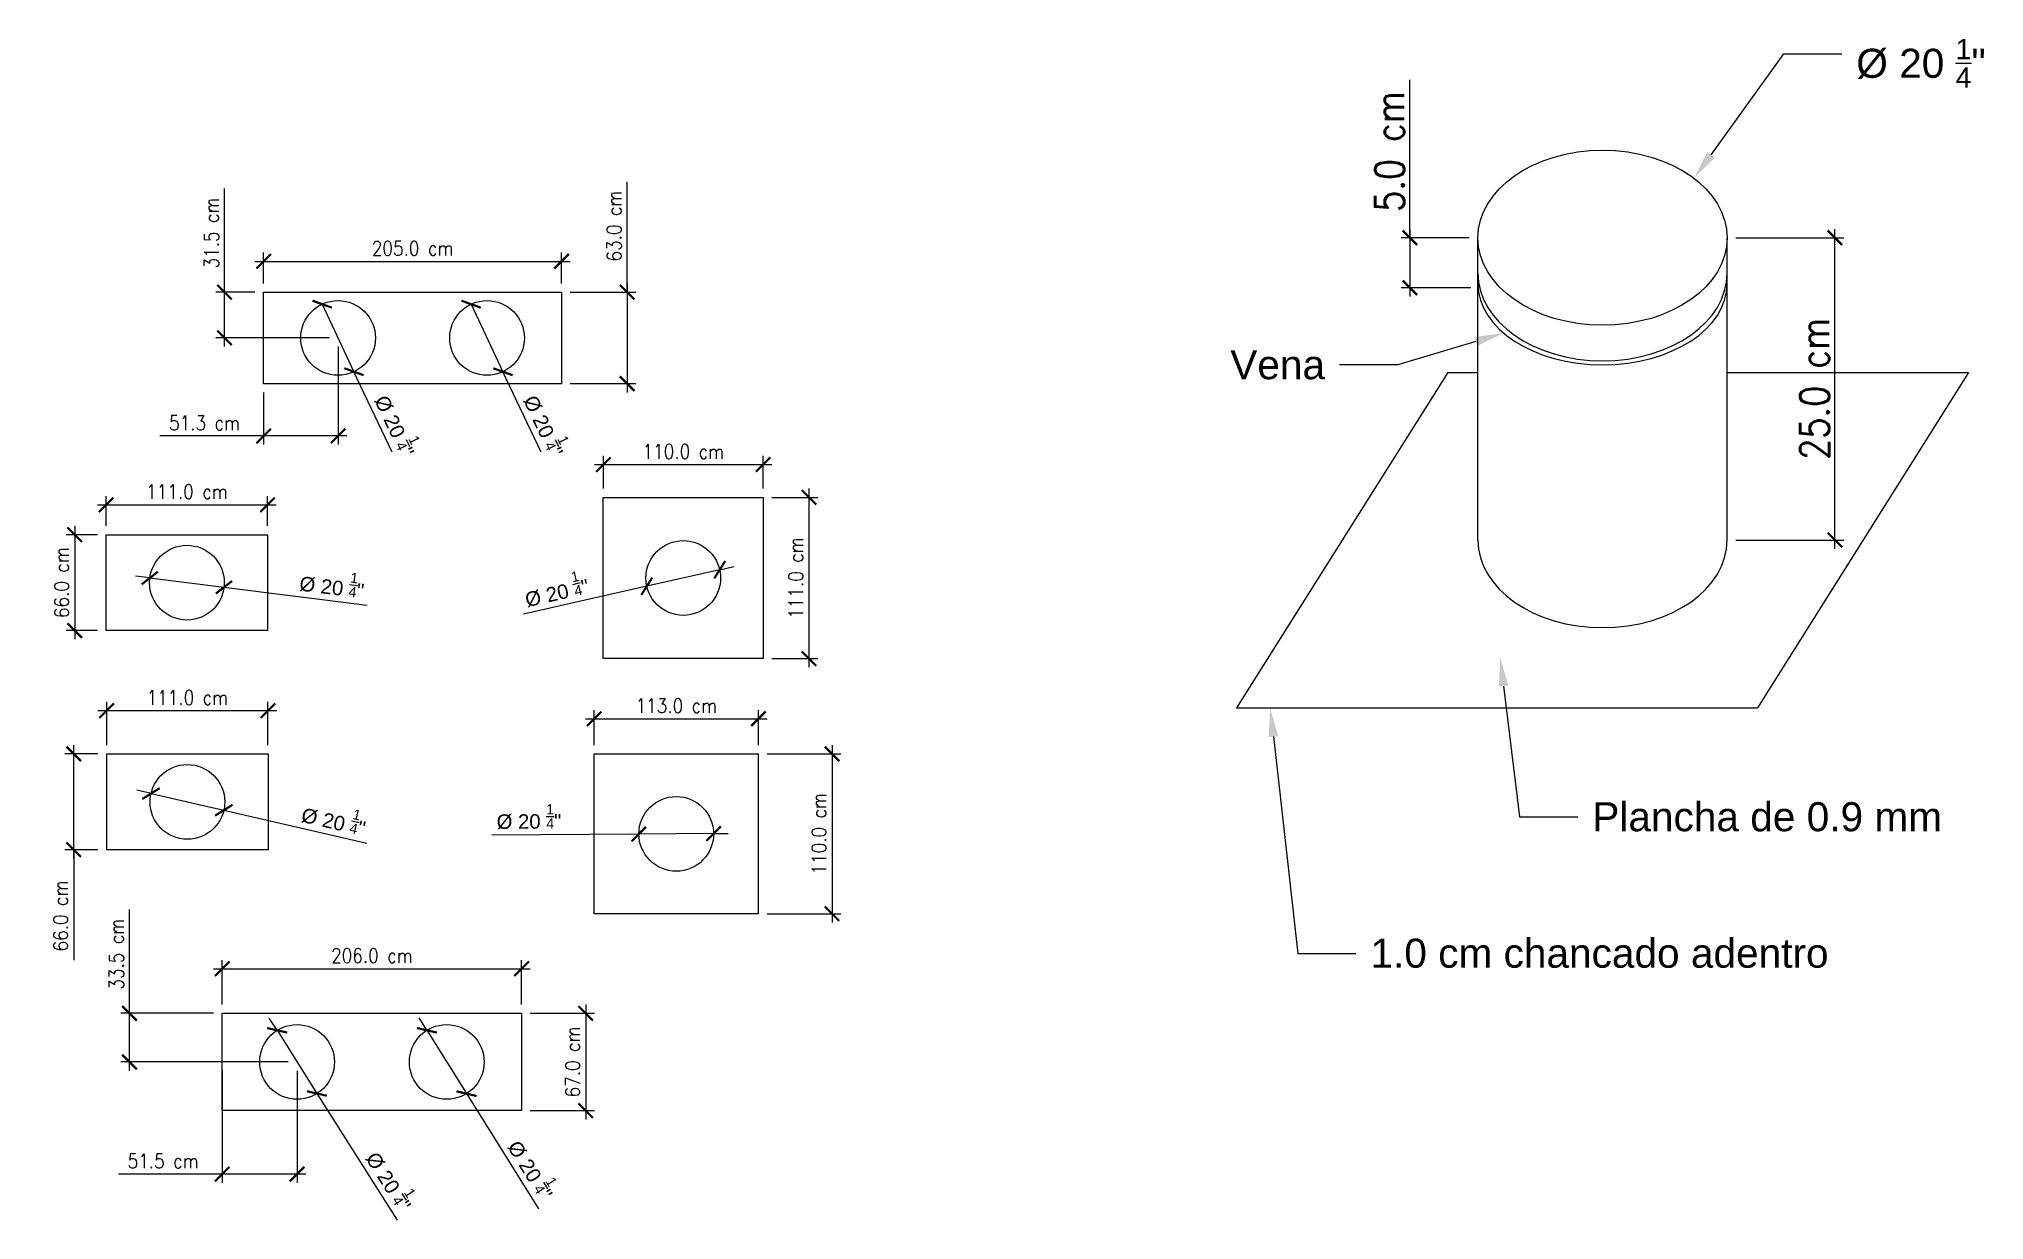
# Model space of a CAD drawing. Header units: millimetres. Extents: x 6813 to 20199, y 1305 to 9437.
import ezdxf
from ezdxf import colors
from ezdxf.entities.mleader import LeaderData, LeaderLine
from ezdxf.math import Vec2, Vec3

# ---------------------------------------------------------------- set-up
doc = ezdxf.new("R2010")
doc.units = ezdxf.units.MM
doc.layers.add('COTA', color=7, linetype='Continuous')
doc.layers.add('DIM', color=7, linetype='Continuous')
doc.styles.get("Standard").update_dxf_attribs({"font": 'arial.ttf'})
doc.styles.add('Style 1', font='romans.shx', dxfattribs={"width": 0.85})
doc.dimstyles.new('Copy of ISO-25', dxfattribs={"dimscale": 40, "dimtxt": 2.5, "dimasz": 2.5, "dimexe": 1.5, "dimexo": 1.5, "dimgap": 1, "dimtad": 1, "dimdec": 1, "dimlfac": 0.1, "dimzin": 1, "dimdsep": 46, "dimtxsty": 'Style 1', "dimblk": 'ARCHTICK', "dimcen": 2.5, "dimdle": 1.5, "dimclrd": 256, "dimclre": 256, "dimclrt": 256, "dimadec": 0, "dimazin": 0, "dimtfac": 1, "dimtdec": 1, "dimtmove": 0, "dimatfit": 3, "dimfxl": 1, "dimlwd": -1, "dimlwe": -1, "dimarcsym": 0})

# ---------------------------------------------------------------- blocks, each defined once
blk = doc.blocks.new('_ArchTick')
at = {"color": 0, "linetype": 'ByBlock', "transparency": 16777216, "const_width": 0.15}
blk.add_lwpolyline([(-0.5, -0.5), (0.5, 0.5)], dxfattribs=at)
blk = doc.blocks.new('*D2')
at = {"layer": 'Defpoints', "color": 0}
for p in [(10409, 7906), (8359, 7694), (10409, 7694)]:
    blk.add_point(p, dxfattribs=at)
at = {"layer": 'DIM'}
for p, q in [((8299, 7906), (10469, 7906)), ((8359, 7754), (8359, 7966)), ((10409, 7754), (10409, 7966))]:
    blk.add_line(p, q, dxfattribs=at)
at = {"layer": 'DIM', "xscale": 100, "yscale": 100, "zscale": 100, "rotation": 180}
blk.add_blockref('_ArchTick', (8359, 7906), dxfattribs=at)
at = {"layer": 'DIM', "xscale": 100, "yscale": 100, "zscale": 100}
blk.add_blockref('_ArchTick', (10409, 7906), dxfattribs=at)
at = {"layer": 'DIM', "insert": (9384, 7996), "char_height": 100, "attachment_point": 5, "style": 'Style 1'}
blk.add_mtext('205.0 cm', dxfattribs=at)
blk = doc.blocks.new('*D3')
at = {"layer": 'Defpoints', "color": 0}
for p in [(10409, 7694), (10409, 7064), (10861, 7064)]:
    blk.add_point(p, dxfattribs=at)
at = {"layer": 'DIM'}
for p, q in [((10861, 7694), (10861, 8454)), ((10469, 7694), (10921, 7694)), ((10861, 7754), (10861, 7004)), ((10469, 7064), (10921, 7064))]:
    blk.add_line(p, q, dxfattribs=at)
at = {"layer": 'DIM', "xscale": 100, "yscale": 100, "zscale": 100}
for p, rotation in [((10861, 7694), 90), ((10861, 7064), 270)]:
    blk.add_blockref('_ArchTick', p, dxfattribs=dict(at, rotation=rotation))
at = {"layer": 'DIM', "insert": (10771, 8149), "char_height": 100, "attachment_point": 5, "rotation": 90, "style": 'Style 1'}
blk.add_mtext('63.0 cm', dxfattribs=at)
blk = doc.blocks.new('*D4')
at = {"layer": 'Defpoints', "color": 0}
for p in [(8386, 6230), (7276, 6024), (8386, 6024)]:
    blk.add_point(p, dxfattribs=at)
at = {"layer": 'DIM'}
for p, q in [((7216, 6230), (8446, 6230)), ((7276, 6084), (7276, 6290)), ((8386, 6084), (8386, 6290))]:
    blk.add_line(p, q, dxfattribs=at)
at = {"layer": 'DIM', "xscale": 100, "yscale": 100, "zscale": 100, "rotation": 180}
blk.add_blockref('_ArchTick', (7276, 6230), dxfattribs=at)
at = {"layer": 'DIM', "xscale": 100, "yscale": 100, "zscale": 100}
blk.add_blockref('_ArchTick', (8386, 6230), dxfattribs=at)
at = {"layer": 'DIM', "insert": (7831, 6320), "char_height": 100, "attachment_point": 5, "style": 'Style 1'}
blk.add_mtext('111.0 cm', dxfattribs=at)
blk = doc.blocks.new('*D5')
at = {"layer": 'Defpoints', "color": 0}
for p in [(7276, 6024), (7059, 5364), (7276, 5364)]:
    blk.add_point(p, dxfattribs=at)
at = {"layer": 'DIM'}
for p, q in [((7059, 6084), (7059, 5304)), ((7216, 6024), (6999, 6024)), ((7216, 5364), (6999, 5364))]:
    blk.add_line(p, q, dxfattribs=at)
at = {"layer": 'DIM', "xscale": 100, "yscale": 100, "zscale": 100}
for p, rotation in [((7059, 6024), 90), ((7059, 5364), 270)]:
    blk.add_blockref('_ArchTick', p, dxfattribs=dict(at, rotation=rotation))
at = {"layer": 'DIM', "insert": (6969, 5694), "char_height": 100, "attachment_point": 5, "rotation": 90, "style": 'Style 1'}
blk.add_mtext('66.0 cm', dxfattribs=at)
blk = doc.blocks.new('*D6')
at = {"layer": 'Defpoints', "color": 0}
for p in [(11797, 6507), (10697, 6281), (11797, 6281)]:
    blk.add_point(p, dxfattribs=at)
at = {"layer": 'DIM'}
for p, q in [((10697, 6341), (10697, 6567)), ((11797, 6341), (11797, 6567)), ((10637, 6507), (11857, 6507))]:
    blk.add_line(p, q, dxfattribs=at)
at = {"layer": 'DIM', "xscale": 100, "yscale": 100, "zscale": 100, "rotation": 180}
blk.add_blockref('_ArchTick', (10697, 6507), dxfattribs=at)
at = {"layer": 'DIM', "xscale": 100, "yscale": 100, "zscale": 100}
blk.add_blockref('_ArchTick', (11797, 6507), dxfattribs=at)
at = {"layer": 'DIM', "insert": (11247, 6597), "char_height": 100, "attachment_point": 5, "style": 'Style 1'}
blk.add_mtext('110.0 cm', dxfattribs=at)
blk = doc.blocks.new('*D7')
at = {"layer": 'Defpoints', "color": 0}
for p in [(11797, 6281), (11797, 5171), (12112, 5171)]:
    blk.add_point(p, dxfattribs=at)
at = {"layer": 'DIM'}
for p, q in [((12112, 6341), (12112, 5111)), ((11857, 6281), (12172, 6281)), ((11857, 5171), (12172, 5171))]:
    blk.add_line(p, q, dxfattribs=at)
at = {"layer": 'DIM', "xscale": 100, "yscale": 100, "zscale": 100}
for p, rotation in [((12112, 6281), 90), ((12112, 5171), 270)]:
    blk.add_blockref('_ArchTick', p, dxfattribs=dict(at, rotation=rotation))
at = {"layer": 'DIM', "insert": (12022, 5726), "char_height": 100, "attachment_point": 5, "rotation": 90, "style": 'Style 1'}
blk.add_mtext('111.0 cm', dxfattribs=at)
blk = doc.blocks.new('*D8')
at = {"layer": 'Defpoints', "color": 0}
for p in [(8389, 4813), (7279, 4515), (8389, 4515)]:
    blk.add_point(p, dxfattribs=at)
at = {"layer": 'DIM'}
for p, q in [((7279, 4575), (7279, 4873)), ((8389, 4575), (8389, 4873)), ((7219, 4813), (8449, 4813))]:
    blk.add_line(p, q, dxfattribs=at)
at = {"layer": 'DIM', "xscale": 100, "yscale": 100, "zscale": 100, "rotation": 180}
blk.add_blockref('_ArchTick', (7279, 4813), dxfattribs=at)
at = {"layer": 'DIM', "xscale": 100, "yscale": 100, "zscale": 100}
blk.add_blockref('_ArchTick', (8389, 4813), dxfattribs=at)
at = {"layer": 'DIM', "insert": (7834, 4903), "char_height": 100, "attachment_point": 5, "style": 'Style 1'}
blk.add_mtext('111.0 cm', dxfattribs=at)
blk = doc.blocks.new('*D9')
at = {"layer": 'Defpoints', "color": 0}
for p in [(7052, 4515), (7279, 4515), (7279, 3855)]:
    blk.add_point(p, dxfattribs=at)
at = {"layer": 'DIM'}
for p, q in [((7052, 3795), (7052, 4575)), ((7219, 4515), (6992, 4515)), ((7219, 3855), (6992, 3855)), ((7052, 3855), (7052, 3094))]:
    blk.add_line(p, q, dxfattribs=at)
at = {"layer": 'DIM', "xscale": 100, "yscale": 100, "zscale": 100}
for p, rotation in [((7052, 4515), 90), ((7052, 3855), 270)]:
    blk.add_blockref('_ArchTick', p, dxfattribs=dict(at, rotation=rotation))
at = {"layer": 'DIM', "insert": (6962, 3399), "char_height": 100, "attachment_point": 5, "rotation": 90, "style": 'Style 1'}
blk.add_mtext('66.0 cm', dxfattribs=at)
blk = doc.blocks.new('*D10')
at = {"layer": 'Defpoints', "color": 0}
for p in [(11764, 4757), (10634, 4515), (11764, 4515)]:
    blk.add_point(p, dxfattribs=at)
at = {"layer": 'DIM'}
for p, q in [((10574, 4757), (11824, 4757)), ((10634, 4575), (10634, 4817)), ((11764, 4575), (11764, 4817))]:
    blk.add_line(p, q, dxfattribs=at)
at = {"layer": 'DIM', "xscale": 100, "yscale": 100, "zscale": 100, "rotation": 180}
blk.add_blockref('_ArchTick', (10634, 4757), dxfattribs=at)
at = {"layer": 'DIM', "xscale": 100, "yscale": 100, "zscale": 100}
blk.add_blockref('_ArchTick', (11764, 4757), dxfattribs=at)
at = {"layer": 'DIM', "insert": (11199, 4847), "char_height": 100, "attachment_point": 5, "style": 'Style 1'}
blk.add_mtext('113.0 cm', dxfattribs=at)
blk = doc.blocks.new('*D11')
at = {"layer": 'Defpoints', "color": 0}
for p in [(11764, 4515), (11764, 3415), (12271, 3415)]:
    blk.add_point(p, dxfattribs=at)
at = {"layer": 'DIM'}
for p, q in [((12271, 4575), (12271, 3355)), ((11824, 4515), (12331, 4515)), ((11824, 3415), (12331, 3415))]:
    blk.add_line(p, q, dxfattribs=at)
at = {"layer": 'DIM', "xscale": 100, "yscale": 100, "zscale": 100}
for p, rotation in [((12271, 4515), 90), ((12271, 3415), 270)]:
    blk.add_blockref('_ArchTick', p, dxfattribs=dict(at, rotation=rotation))
at = {"layer": 'DIM', "insert": (12181, 3965), "char_height": 100, "attachment_point": 5, "rotation": 90, "style": 'Style 1'}
blk.add_mtext('110.0 cm', dxfattribs=at)
blk = doc.blocks.new('*D12')
at = {"layer": 'Defpoints', "color": 0}
for p in [(10134, 3036), (8074, 2729), (10134, 2729)]:
    blk.add_point(p, dxfattribs=at)
at = {"layer": 'DIM'}
for p, q in [((8074, 2789), (8074, 3096)), ((10134, 2789), (10134, 3096)), ((8014, 3036), (10194, 3036))]:
    blk.add_line(p, q, dxfattribs=at)
at = {"layer": 'DIM', "xscale": 100, "yscale": 100, "zscale": 100, "rotation": 180}
blk.add_blockref('_ArchTick', (8074, 3036), dxfattribs=at)
at = {"layer": 'DIM', "xscale": 100, "yscale": 100, "zscale": 100}
blk.add_blockref('_ArchTick', (10134, 3036), dxfattribs=at)
at = {"layer": 'DIM', "insert": (9104, 3126), "char_height": 100, "attachment_point": 5, "style": 'Style 1'}
blk.add_mtext('206.0 cm', dxfattribs=at)
blk = doc.blocks.new('*D13')
at = {"layer": 'Defpoints', "color": 0}
for p in [(10134, 2729), (10134, 2059), (10576, 2059)]:
    blk.add_point(p, dxfattribs=at)
at = {"layer": 'DIM'}
for p, q in [((10194, 2729), (10636, 2729)), ((10576, 2789), (10576, 1999)), ((10194, 2059), (10636, 2059))]:
    blk.add_line(p, q, dxfattribs=at)
at = {"layer": 'DIM', "xscale": 100, "yscale": 100, "zscale": 100}
for p, rotation in [((10576, 2729), 90), ((10576, 2059), 270)]:
    blk.add_blockref('_ArchTick', p, dxfattribs=dict(at, rotation=rotation))
at = {"layer": 'DIM', "insert": (10486, 2394), "char_height": 100, "attachment_point": 5, "rotation": 90, "style": 'Style 1'}
blk.add_mtext('67.0 cm', dxfattribs=at)
blk = doc.blocks.new('*D14')
at = {"layer": 'Defpoints', "color": 0}
for p in [(9787, 7611), (10006, 7146)]:
    blk.add_point(p, dxfattribs=at)
at = {"layer": 'DIM'}
for p in [(9787, 7611), (10268, 6592)]:
    blk.add_line(p, (10006, 7146), dxfattribs=at)
at = {"layer": 'DIM', "xscale": 100, "yscale": 100, "zscale": 100}
for p, rotation in [((9787, 7611), 295.2706211613447), ((10006, 7146), 115.2706211613447)]:
    blk.add_blockref('_ArchTick', p, dxfattribs=dict(at, rotation=rotation))
at = {"layer": 'DIM', "insert": (10313, 6786), "char_height": 100, "attachment_point": 5, "rotation": 295.2706, "style": 'Style 1'}
blk.add_mtext('{\\W1;\\fArial|b0|i0|c0|p34;Ø 20 {\\H0.7x;\\S1/4;}"}', dxfattribs=at)
blk = doc.blocks.new('*D15')
at = {"layer": 'Defpoints', "color": 0}
for p in [(11498, 5783), (10996, 5669)]:
    blk.add_point(p, dxfattribs=at)
at = {"layer": 'DIM'}
for p, q in [((11498, 5783), (10996, 5669)), ((11498, 5783), (11595, 5805)), ((10996, 5669), (10148, 5477))]:
    blk.add_line(p, q, dxfattribs=at)
at = {"layer": 'DIM', "xscale": 100, "yscale": 100, "zscale": 100}
for p, rotation in [((11498, 5783), 192.7726093002657), ((10996, 5669), 12.7726093002657)]:
    blk.add_blockref('_ArchTick', p, dxfattribs=dict(at, rotation=rotation))
at = {"layer": 'DIM', "insert": (10371, 5654), "char_height": 100, "attachment_point": 5, "rotation": 12.7726, "style": 'Style 1'}
blk.add_mtext('{\\W1;\\fArial|b0|i0|c0|p34;Ø 20 {\\H0.7x;\\S1/4;}"}', dxfattribs=at)
blk = doc.blocks.new('*D16')
at = {"layer": 'Defpoints', "color": 0}
for p in [(7576, 5726), (8086, 5662)]:
    blk.add_point(p, dxfattribs=at)
at = {"layer": 'DIM'}
for p, q in [((7576, 5726), (7477, 5738)), ((7576, 5726), (8086, 5662)), ((8086, 5662), (9071, 5539))]:
    blk.add_line(p, q, dxfattribs=at)
at = {"layer": 'DIM', "xscale": 100, "yscale": 100, "zscale": 100}
for p, rotation in [((7576, 5726), 352.8987275729365), ((8086, 5662), 172.8987275729366)]:
    blk.add_blockref('_ArchTick', p, dxfattribs=dict(at, rotation=rotation))
at = {"layer": 'DIM', "insert": (8832, 5694), "char_height": 100, "attachment_point": 5, "rotation": 352.8987, "style": 'Style 1'}
blk.add_mtext('{\\W1;\\fArial|b0|i0|c0|p34;Ø 20 {\\H0.7x;\\S1/4;}"}', dxfattribs=at)
blk = doc.blocks.new('*D17')
at = {"layer": 'Defpoints', "color": 0}
for p in [(7584, 4242), (8085, 4127)]:
    blk.add_point(p, dxfattribs=at)
at = {"layer": 'DIM'}
for p, q in [((7584, 4242), (7486, 4265)), ((7584, 4242), (8085, 4127)), ((8085, 4127), (9069, 3900))]:
    blk.add_line(p, q, dxfattribs=at)
at = {"layer": 'DIM', "xscale": 100, "yscale": 100, "zscale": 100}
for p, rotation in [((7584, 4242), 347.0375707747757), ((8085, 4127), 167.0375707747758)]:
    blk.add_blockref('_ArchTick', p, dxfattribs=dict(at, rotation=rotation))
at = {"layer": 'DIM', "insert": (8847, 4079), "char_height": 100, "attachment_point": 5, "rotation": 347.0376, "style": 'Style 1'}
blk.add_mtext('{\\W1;\\fArial|b0|i0|c0|p34;Ø 20 {\\H0.7x;\\S1/4;}"}', dxfattribs=at)
blk = doc.blocks.new('*D18')
at = {"layer": 'Defpoints', "color": 0}
for p in [(10941, 3963), (11456, 3966)]:
    blk.add_point(p, dxfattribs=at)
at = {"layer": 'DIM'}
for p, q in [((10941, 3963), (9930, 3956)), ((11456, 3966), (10941, 3963)), ((11456, 3966), (11556, 3967))]:
    blk.add_line(p, q, dxfattribs=at)
at = {"layer": 'DIM', "xscale": 100, "yscale": 100, "zscale": 100}
for p, rotation in [((10941, 3963), 0.3748791831700582), ((11456, 3966), 180.37487918317)]:
    blk.add_blockref('_ArchTick', p, dxfattribs=dict(at, rotation=rotation))
at = {"layer": 'DIM', "insert": (10185, 4082), "char_height": 100, "attachment_point": 5, "rotation": 0.3749, "style": 'Style 1'}
blk.add_mtext('{\\W1;\\fArial|b0|i0|c0|p34;Ø 20 {\\H0.7x;\\S1/4;}"}', dxfattribs=at)
blk = doc.blocks.new('*D19')
at = {"layer": 'Defpoints', "color": 0}
for p in [(9483, 2612), (9755, 2176)]:
    blk.add_point(p, dxfattribs=at)
at = {"layer": 'DIM'}
for p, q in [((9483, 2612), (9430, 2697)), ((9483, 2612), (9755, 2176)), ((9755, 2176), (10251, 1383))]:
    blk.add_line(p, q, dxfattribs=at)
at = {"layer": 'DIM', "xscale": 100, "yscale": 100, "zscale": 100}
for p, rotation in [((9483, 2612), 301.9930296803187), ((9755, 2176), 121.9930296803186)]:
    blk.add_blockref('_ArchTick', p, dxfattribs=dict(at, rotation=rotation))
at = {"layer": 'DIM', "insert": (10220, 1666), "char_height": 100, "attachment_point": 5, "rotation": 301.993, "style": 'Style 1'}
blk.add_mtext('{\\W1;\\fArial|b0|i0|c0|p34;Ø 20 {\\H0.7x;\\S1/4;}"}', dxfattribs=at)
blk = doc.blocks.new('*D20')
at = {"layer": 'Defpoints', "color": 0}
for p in [(8452, 2612), (8726, 2177)]:
    blk.add_point(p, dxfattribs=at)
at = {"layer": 'DIM'}
for p, q in [((8452, 2612), (8398, 2696)), ((8452, 2612), (8726, 2177)), ((8726, 2177), (9277, 1305))]:
    blk.add_line(p, q, dxfattribs=at)
at = {"layer": 'DIM', "xscale": 100, "yscale": 100, "zscale": 100}
for p, rotation in [((8452, 2612), 302.2689534352878), ((8726, 2177), 122.2689534352878)]:
    blk.add_blockref('_ArchTick', p, dxfattribs=dict(at, rotation=rotation))
at = {"layer": 'DIM', "insert": (9245, 1588), "char_height": 100, "attachment_point": 5, "rotation": 302.269, "style": 'Style 1'}
blk.add_mtext('{\\W1;\\fArial|b0|i0|c0|p34;Ø 20 {\\H0.7x;\\S1/4;}"}', dxfattribs=at)
blk = doc.blocks.new('*D21')
at = {"layer": 'Defpoints', "color": 0}
for p in [(8762, 7611), (8981, 7146)]:
    blk.add_point(p, dxfattribs=at)
at = {"layer": 'DIM'}
for p in [(8762, 7611), (9243, 6592)]:
    blk.add_line(p, (8981, 7146), dxfattribs=at)
at = {"layer": 'DIM', "xscale": 100, "yscale": 100, "zscale": 100}
for p, rotation in [((8762, 7611), 295.2706211613447), ((8981, 7146), 115.2706211613447)]:
    blk.add_blockref('_ArchTick', p, dxfattribs=dict(at, rotation=rotation))
at = {"layer": 'DIM', "insert": (9288, 6786), "char_height": 100, "attachment_point": 5, "rotation": 295.2706, "style": 'Style 1'}
blk.add_mtext('{\\W1;\\fArial|b0|i0|c0|p34;Ø 20 {\\H0.7x;\\S1/4;}"}', dxfattribs=at)
blk = doc.blocks.new('*D22')
at = {"layer": 'Defpoints', "color": 0}
for p in [(18431, 8068), (19173, 8068), (18431, 5987)]:
    blk.add_point(p, dxfattribs=at)
at = {"layer": 'DIM'}
for p, q in [((18491, 8068), (19233, 8068)), ((19173, 5927), (19173, 8128)), ((18491, 5987), (19233, 5987))]:
    blk.add_line(p, q, dxfattribs=at)
at = {"layer": 'DIM', "xscale": 100, "yscale": 100, "zscale": 100}
for p, rotation in [((19173, 8068), 90), ((19173, 5987), 270)]:
    blk.add_blockref('_ArchTick', p, dxfattribs=dict(at, rotation=rotation))
at = {"layer": 'DIM', "insert": (19033, 7028), "char_height": 100, "attachment_point": 5, "rotation": 90, "style": 'Style 1'}
blk.add_mtext('{\\H2x;25.0 cm}', dxfattribs=at)
blk = doc.blocks.new('*D24')
at = {"layer": 'Defpoints', "color": 0}
for p in [(8074, 2394), (8589, 2394), (8074, 1622)]:
    blk.add_point(p, dxfattribs=at)
at = {"layer": 'DIM'}
for p, q in [((8074, 2334), (8074, 1562)), ((8589, 2334), (8589, 1562)), ((8074, 1622), (7360, 1622)), ((8649, 1622), (8074, 1622))]:
    blk.add_line(p, q, dxfattribs=at)
at = {"layer": 'DIM', "xscale": 100, "yscale": 100, "zscale": 100, "rotation": 180}
blk.add_blockref('_ArchTick', (8074, 1622), dxfattribs=at)
at = {"layer": 'DIM', "xscale": 100, "yscale": 100, "zscale": 100}
blk.add_blockref('_ArchTick', (8589, 1622), dxfattribs=at)
at = {"layer": 'DIM', "insert": (7667, 1712), "char_height": 100, "attachment_point": 5, "style": 'Style 1'}
blk.add_mtext('51.5 cm', dxfattribs=at)
blk = doc.blocks.new('*D25')
at = {"layer": 'Defpoints', "color": 0}
for p in [(7436, 2729), (8074, 2729), (8589, 2394)]:
    blk.add_point(p, dxfattribs=at)
at = {"layer": 'DIM'}
for p, q in [((7436, 2729), (7436, 3443)), ((8014, 2729), (7376, 2729)), ((7436, 2334), (7436, 2729)), ((8529, 2394), (7376, 2394))]:
    blk.add_line(p, q, dxfattribs=at)
at = {"layer": 'DIM', "xscale": 100, "yscale": 100, "zscale": 100}
for p, rotation in [((7436, 2729), 90), ((7436, 2394), 270)]:
    blk.add_blockref('_ArchTick', p, dxfattribs=dict(at, rotation=rotation))
at = {"layer": 'DIM', "insert": (7346, 3136), "char_height": 100, "attachment_point": 5, "rotation": 90, "style": 'Style 1'}
blk.add_mtext('33.5 cm', dxfattribs=at)
blk = doc.blocks.new('*D26')
at = {"layer": 'Defpoints', "color": 0}
for p in [(8090, 7694), (8359, 7694), (8872, 7379)]:
    blk.add_point(p, dxfattribs=at)
at = {"layer": 'DIM'}
for p, q in [((8090, 7694), (8090, 8408)), ((8299, 7694), (8030, 7694)), ((8090, 7319), (8090, 7694)), ((8812, 7379), (8030, 7379))]:
    blk.add_line(p, q, dxfattribs=at)
at = {"layer": 'DIM', "xscale": 100, "yscale": 100, "zscale": 100}
for p, rotation in [((8090, 7694), 90), ((8090, 7379), 270)]:
    blk.add_blockref('_ArchTick', p, dxfattribs=dict(at, rotation=rotation))
at = {"layer": 'DIM', "insert": (8000, 8101), "char_height": 100, "attachment_point": 5, "rotation": 90, "style": 'Style 1'}
blk.add_mtext('31.5 cm', dxfattribs=at)
blk = doc.blocks.new('*D27')
at = {"layer": 'Defpoints', "color": 0}
for p in [(8872, 7379), (8359, 7064), (8359, 6704)]:
    blk.add_point(p, dxfattribs=at)
at = {"layer": 'DIM'}
for p, q in [((8872, 7319), (8872, 6644)), ((8359, 7004), (8359, 6644)), ((8359, 6704), (7645, 6704)), ((8932, 6704), (8359, 6704))]:
    blk.add_line(p, q, dxfattribs=at)
at = {"layer": 'DIM', "xscale": 100, "yscale": 100, "zscale": 100, "rotation": 180}
blk.add_blockref('_ArchTick', (8359, 6704), dxfattribs=at)
at = {"layer": 'DIM', "xscale": 100, "yscale": 100, "zscale": 100}
blk.add_blockref('_ArchTick', (8872, 6704), dxfattribs=at)
at = {"layer": 'DIM', "insert": (7952, 6794), "char_height": 100, "attachment_point": 5, "style": 'Style 1'}
blk.add_mtext('51.3 cm', dxfattribs=at)
blk = doc.blocks.new('*D28')
at = {"layer": 'Defpoints', "color": 0}
for p in [(16716, 8068), (16248, 7724), (16728, 7724)]:
    blk.add_point(p, dxfattribs=at)
at = {"layer": 'DIM'}
for p, q in [((16248, 8068), (16248, 9155)), ((16656, 8068), (16188, 8068)), ((16248, 8128), (16248, 7664)), ((16668, 7724), (16188, 7724))]:
    blk.add_line(p, q, dxfattribs=at)
at = {"layer": 'DIM', "xscale": 100, "yscale": 100, "zscale": 100}
for p, rotation in [((16248, 8068), 90), ((16248, 7724), 270)]:
    blk.add_blockref('_ArchTick', p, dxfattribs=dict(at, rotation=rotation))
at = {"layer": 'DIM', "insert": (16108, 8662), "char_height": 100, "attachment_point": 5, "rotation": 90, "style": 'Style 1'}
blk.add_mtext('{\\H2x;5.0 cm}', dxfattribs=at)

msp = doc.modelspace()

# ---------------------------------------------------------------- linework, layer by layer
for points in [[(8359.07, 7693.6), (10409.07, 7693.6), (10409.07, 7063.6), (8359.07, 7063.6)], [(10696.7, 6281.09), (11796.7, 6281.09), (11796.7, 5171.09), (10696.7, 5171.09)], [(7276.24, 6023.92), (8386.24, 6023.92), (8386.24, 5363.92), (7276.24, 5363.92)], [(7279.49, 4514.56), (8389.49, 4514.56), (8389.49, 3854.56), (7279.49, 3854.56)], [(10633.6, 4514.56), (11763.6, 4514.56), (11763.6, 3414.56), (10633.6, 3414.56)]]:
    msp.add_lwpolyline(points, close=True)
at = {"extrusion": (0, 0, -1)}
msp.add_lwpolyline([(-8074.15, 2729.14), (-10134.15, 2729.14), (-10134.15, 2059.14), (-8074.15, 2059.14)], close=True, dxfattribs=at)
for centre in [(8871.57, 7378.6), (9896.57, 7378.6), (7831.24, 5693.92), (11246.7, 5726.09), (7834.49, 4184.56), (11198.6, 3964.56), (8589.15, 2394.14), (9619.15, 2394.14)]:
    msp.add_circle(centre, 257.18)
at = {"layer": 'COTA'}
for p, q in [((16716.26, 5986.75), (16716.26, 8068.47)), ((18431.15, 5986.75), (18431.15, 8068.47)), ((16507.74, 7140.84), (15054.48, 4832.66)), ((20092.94, 7140.84), (18639.68, 4832.66))]:
    msp.add_line(p, q, dxfattribs=at)
for points in [[(16507.74, 7140.84), (16716.26, 7140.84)], [(18431.15, 7140.84), (20092.94, 7140.84)], [(15054.48, 4832.66), (18639.68, 4832.66)]]:
    msp.add_lwpolyline(points, dxfattribs=at)
msp.add_ellipse((17573.71, 8068.47), major_axis=(-857.45, 0), ratio=0.7027735, dxfattribs=at)
for centre, ratio in [((17573.71, 7823.55), 0.7027735), ((17573.71, 7750.16), 0.6486493), ((17573.71, 5986.75), 0.7027735)]:
    msp.add_ellipse(centre, major_axis=(-857.45, 0), ratio=ratio, start_param=0, end_param=3.14159265, dxfattribs=at)

# ---------------------------------------------------------------- dimensions: what is measured, and where the dimension line sits
at = {"layer": 'DIM'}
dim = msp.add_linear_dim(base=(16247.72, 7724.46), p1=(16716.26, 8068.47), p2=(16727.93, 7724.46), angle=90, text='{\\H2x;5.0 cm}', dimstyle='Copy of ISO-25', override={"dimpost": ' cm', "dimtxsty": 'Style 1', "dimtolj": 0}, dxfattribs=at)
dim.commit()
dim.dimension.update_dxf_attribs({"geometry": '*D28', "text_midpoint": (16247.72, 8661.8), "dimtype": 160})
for base, p1, p2, picture, middle in [((10860.97, 7063.6), (10409.07, 7693.6), (10409.07, 7063.6), '*D3', (10860.97, 8149.36)), ((7051.64, 4514.56), (7279.49, 3854.56), (7279.49, 4514.56), '*D9', (7051.64, 3398.8))]:
    dim = msp.add_linear_dim(base=base, p1=p1, p2=p2, angle=90, dimstyle='Copy of ISO-25', override={"dimpost": ' cm'}, dxfattribs=at)
    dim.commit()
    dim.dimension.update_dxf_attribs({"geometry": picture, "text_midpoint": middle, "dimtype": 160})
for base, p1, p2, picture, middle in [((8090.16, 7693.6), (8871.57, 7378.6), (8359.07, 7693.6), '*D26', (8000.16, 8100.74)), ((12112.16, 5171.09), (11796.7, 6281.09), (11796.7, 5171.09), '*D7', (12022.16, 5726.09)), ((7058.82, 5363.92), (7276.24, 6023.92), (7276.24, 5363.92), '*D5', (6968.82, 5693.92)), ((12271.4, 3414.56), (11763.6, 4514.56), (11763.6, 3414.56), '*D11', (12181.4, 3964.56)), ((7436.22, 2729.14), (8589.15, 2394.14), (8074.15, 2729.14), '*D25', (7346.22, 3136.29)), ((10576.19, 2059.14), (10134.15, 2729.14), (10134.15, 2059.14), '*D13', (10486.19, 2394.14))]:
    dim = msp.add_linear_dim(base=base, p1=p1, p2=p2, angle=90, dimstyle='Copy of ISO-25', override={"dimpost": ' cm'}, dxfattribs=at)
    dim.commit()
    dim.dimension.update_dxf_attribs({"geometry": picture, "text_midpoint": middle})
for base, p1, p2, picture, middle in [((10409.07, 7905.69), (8359.07, 7693.6), (10409.07, 7693.6), '*D2', (9384.07, 7995.69)), ((8359.06914525, 6704.47311054), (8871.56914525, 7378.6009014), (8359.06914525, 7063.6009014), '*D27', (7951.92628811, 6794.47311054)), ((11796.7, 6506.7), (10696.7, 6281.09), (11796.7, 6281.09), '*D6', (11246.7, 6596.7)), ((8386.24, 6229.6), (7276.24, 6023.92), (8386.24, 6023.92), '*D4', (7831.24, 6319.6)), ((8389.49, 4813.45), (7279.49, 4514.56), (8389.49, 4514.56), '*D8', (7834.49, 4903.45)), ((11763.6, 4756.85), (10633.6, 4514.56), (11763.6, 4514.56), '*D10', (11198.6, 4846.85)), ((10134.15, 3035.64), (8074.15, 2729.14), (10134.15, 2729.14), '*D12', (9104.15, 3125.64)), ((8074.15, 1621.52), (8589.15, 2394.14), (8074.15, 2394.14), '*D24', (7667.01, 1711.52))]:
    dim = msp.add_linear_dim(base=base, p1=p1, p2=p2, dimstyle='Copy of ISO-25', override={"dimpost": ' cm'}, dxfattribs=at)
    dim.commit()
    dim.dimension.update_dxf_attribs({"geometry": picture, "text_midpoint": middle})
dim = msp.add_linear_dim(base=(19173.34, 8068.47), p1=(18431.15, 5986.75), p2=(18431.15, 8068.47), angle=90, text='{\\H2x;25.0 cm}', dimstyle='Copy of ISO-25', override={"dimpost": ' cm', "dimtxsty": 'Style 1', "dimtolj": 0}, dxfattribs=at)
dim.commit()
dim.dimension.update_dxf_attribs({"geometry": '*D22', "text_midpoint": (19033.34, 7027.61)})
for p1, p2, override, picture, middle in [((8761.78, 7611.16), (8981.36, 7146.04), {"dimpost": ' cm', "dimtxsty": 'Style 1'}, '*D21', (9288.04, 6786.44)), ((9786.78, 7611.16), (10006.36, 7146.04), {"dimpost": ' cm', "dimtxsty": 'Style 1', "dimtolj": 0}, '*D14', (10313.04, 6786.44))]:
    dim = msp.add_diameter_dim_2p(p1=p1, p2=p2, text='{\\W1;\\fArial|b0|i0|c0|p34;Ø 20 {\\H0.7x;\\S1/4;}"}', dimstyle='Copy of ISO-25', override=override, dxfattribs=at)
    dim.commit()
    dim.dimension.update_dxf_attribs({"geometry": picture, "text_midpoint": middle})
for p1, p2, picture, middle in [((7576.04, 5725.71), (8086.45, 5662.13), '*D16', (8816.95, 5571.12)), ((11497.51, 5782.95), (10995.89, 5669.24), '*D15', (10397.96, 5533.69)), ((7583.87, 4242.24), (8085.11, 4126.87), '*D17', (8819.05, 3957.93)), ((11455.77, 3966.24), (10941.43, 3962.87), '*D18', (10186.18, 3957.93)), ((8451.85, 2611.6), (8726.45, 2176.69), '*D20', (9139.88, 1521.93)), ((9482.9, 2612.26), (9755.41, 2176.03), '*D19', (10114.91, 1600.56))]:
    dim = msp.add_diameter_dim_2p(p1=p1, p2=p2, text='{\\W1;\\fArial|b0|i0|c0|p34;Ø 20 {\\H0.7x;\\S1/4;}"}', dimstyle='Copy of ISO-25', override={"dimpost": ' cm', "dimtxsty": 'Style 1', "dimtolj": 0}, dxfattribs=at)
    dim.commit()
    dim.dimension.update_dxf_attribs({"geometry": picture, "text_midpoint": middle, "dimtype": 163})

# ---------------------------------------------------------------- leaders
ml = msp.add_multileader_mtext('Standard', dxfattribs=at)
ml.set_content('\\A1;Ø 20 {\\H0.7x;\\S1/4;}"')
ml.set_leader_properties()
ml.build(insert=Vec2(0, 0))
ml.multileader.update_dxf_attribs({"dogleg_length": 400, "arrow_head_size": 200, "scale": 50})
ctx = ml.context
ctx.base_point, ctx.scale, ctx.char_height, ctx.arrow_head_size, ctx.landing_gap_size, ctx.plane_origin = Vec3(19220, 9333.41), 50, 200, 200, 100, Vec3(22942.14, 9222.92)
notes = []
notes.append((ctx, [(0, (1, 1, 0), (18820, 9333.41), (1, 0), 400, [(0, [(18202.9, 8477.85)], 0, [])])]))
ctx.mtext.insert, ctx.mtext.flow_direction = Vec3(19320, 9437.43), 5
ml = msp.add_multileader_mtext('Standard', dxfattribs=at)
ml.set_content('Vena')
ml.set_leader_properties()
ml.build(insert=Vec2(0, 0))
ml.multileader.update_dxf_attribs({"dogleg_length": 400, "arrow_head_size": 200, "scale": 50})
ctx = ml.context
ctx.base_point, ctx.scale, ctx.char_height, ctx.arrow_head_size, ctx.landing_gap_size, ctx.plane_origin = Vec3(14924.42, 7192.8), 50, 200, 200, 100, Vec3(21768.11, 7158.06)
ctx.text_align_type = 2
notes.append((ctx, [(0, (1, 1, 0), (16163.84, 7192.8), (-1, 0), 400, [(0, [(16892.92, 7412.02)], 0, [])])]))
ctx.mtext.insert, ctx.mtext.alignment, ctx.mtext.flow_direction = Vec3(15663.84, 7294.43), 3, 5
ml = msp.add_multileader_mtext('Standard', dxfattribs=at)
ml.set_content('Plancha de 0.9 mm')
ml.set_leader_properties()
ml.build(insert=Vec2(0, 0))
ml.multileader.update_dxf_attribs({"dogleg_length": 400, "arrow_head_size": 200, "scale": 50})
ctx = ml.context
ctx.base_point, ctx.scale, ctx.char_height, ctx.arrow_head_size, ctx.landing_gap_size, ctx.plane_origin = Vec3(17402.91, 4080.74), 50, 200, 200, 100, Vec3(20532.77, 4011.64)
notes.append((ctx, [(0, (1, 1, 0), (17002.91, 4080.74), (1, 0), 400, [(0, [(16868.72, 5179.47)], 0, [])])]))
ctx.mtext.insert, ctx.mtext.flow_direction = Vec3(17502.91, 4182.44), 5
ml = msp.add_multileader_mtext('Standard', dxfattribs=at)
ml.set_content('1.0 cm chancado adentro')
ml.set_leader_properties()
ml.build(insert=Vec2(0, 0))
ml.multileader.update_dxf_attribs({"dogleg_length": 400, "arrow_head_size": 200, "scale": 50})
ctx = ml.context
ctx.base_point, ctx.scale, ctx.char_height, ctx.arrow_head_size, ctx.landing_gap_size, ctx.plane_origin = Vec3(15876.43, 3141.36), 50, 200, 200, 100, Vec3(18949.99, 3664.83)
notes.append((ctx, [(0, (1, 1, 0), (15476.43, 3141.36), (1, 0), 400, [(0, [(15285.94, 4832.66)], 0, [])])]))
ctx.mtext.insert, ctx.mtext.flow_direction = Vec3(15976.43, 3243.07), 5
for ctx, leaders in notes:
    for number, flags, end, landing, length, lines in leaders:
        leader = LeaderData()
        leader.index, (leader.has_last_leader_line, leader.has_dogleg_vector, leader.attachment_direction) = number, flags
        leader.last_leader_point, leader.dogleg_vector, leader.dogleg_length = Vec3(end), Vec3(landing), length
        for number, points, colour, breaks in lines:
            line = LeaderLine()
            line.index, line.vertices, line.color, line.breaks = number, Vec3.list(points), colors.encode_raw_color(colour), breaks
            leader.lines.append(line)
        ctx.leaders.append(leader)

doc.saveas('drawing.dxf')
